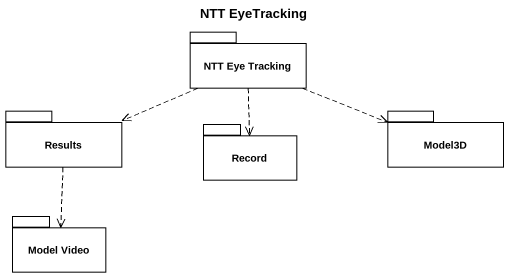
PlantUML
@startuml
title NTT EyeTracking
package "NTT Eye Tracking" as NTT_Eye_Tracking {
}
package Results {
}
package Model3D {
}
package "Record" as Record_ {
}
package "Model Video" as Model_Video {
}
NTT_Eye_Tracking .left.> Results
NTT_Eye_Tracking .right.> Model3D
NTT_Eye_Tracking ..> Record_
Results ..> Model_Video
@enduml
